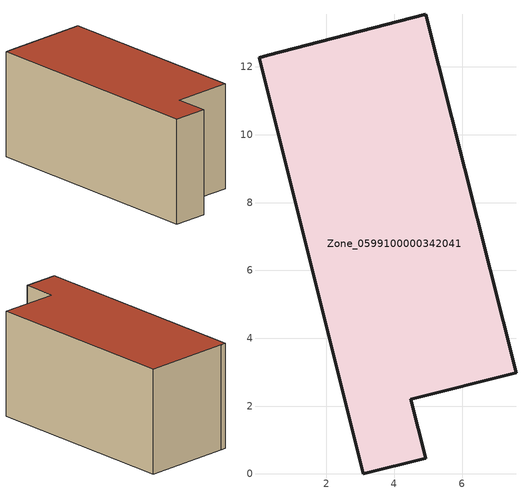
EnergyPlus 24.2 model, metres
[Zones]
Zone_0599100000342041
 floor ground (C_G): 0.01,12.28 0.27,12.34 4.93,13.56 7.59,2.98 4.48,2.21 4.92,0.46 3.08,0 z0
 wall outside (C_F): 0.01,12.28 3.08,0 4.92,0.46 4.48,2.21 7.59,2.98 4.93,13.56 0.27,12.34 0.01,12.28 z0:5.77
 roof outside (C_R): 0.27,12.34 0.01,12.28 3.08,0 4.92,0.46 4.48,2.21 7.59,2.98 4.93,13.56 z5.77
[BUILDING]
Pand.0599100000342041: North Axis=0; Terrain=City; Loads Convergence Tolerance Value=0.04; Temperature Convergence Tolerance Value=0.4; Solar Distribution=FullExterior; Maximum Number of Warmup Days=25; Minimum Number of Warmup Days=1
[Site:Location]
Rotterdam.The.Hague.AP_ZH_NLD Design_Conditions: Latitude=51.96; Longitude=4.45; Time Zone=1; Elevation=-4.5
[SITE:GROUNDTEMPERATURE:BUILDINGSURFACE]
18, 18, 18, 18, 18, 18, 18, 18, 18, 18, 18, 18
[MATERIAL] Thermal Absorptance=0.9; Solar Absorptance=0.7; Visible Absorptance=0.7
Name | Roughness | Thickness | Conductivity | Density | Specific Heat
G.TI.1992-2005 | MediumSmooth | 0.15 | 0.06 | 540 | 1210
F.TI.1992-2005 | Rough | 0.3 | 0.12 | 1920 | 840
R.TI.1992-2005 | MediumRough | 0.2 | 0.08 | 1500 | 1000
[CONSTRUCTION]
C_G: G.TI.1992-2005
C_F: F.TI.1992-2005
C_R: R.TI.1992-2005
[ZONE]
Zone_0599100000342041: Type=1; Multiplier=1; Ceiling Height=Autocalculate; Volume=Autocalculate; Floor Area=autocalculate; Part of Total Floor Area=Yes
[ZONEINFILTRATION:DESIGNFLOWRATE]
Infil_Zone_0599100000342041: Zone or ZoneList or Space or SpaceList=Zone_0599100000342041; Schedule=AlwaysOn; Design Flow Rate Calculation Method=Flow/Area; Flow Rate per Floor Area=0.0015; Constant Term Coefficient=1; Temperature Term Coefficient=0; Velocity Term Coefficient=0; Velocity Squared Term Coefficient=0
[HVACTEMPLATE:ZONE:IDEALLOADSAIRSYSTEM]
Zone_0599100000342041: Maximum Heating Supply Air Temperature=50; Minimum Cooling Supply Air Temperature=13; Maximum Heating Supply Air Humidity Ratio=0.0156; Minimum Cooling Supply Air Humidity Ratio=0.0077; Heating Limit=NoLimit; Cooling Limit=NoLimit; Dehumidification Control Type=ConstantSensibleHeatRatio; Cooling Sensible Heat Ratio=0.7; Dehumidification Setpoint=60; Humidification Control Type=None; Humidification Setpoint=30; Outdoor Air Method=None; Outdoor Air Flow Rate per Person=0.00944; Outdoor Air Flow Rate per Zone Floor Area=0; Outdoor Air Flow Rate per Zone=0; Demand Controlled Ventilation Type=None; Outdoor Air Economizer Type=NoEconomizer; Heat Recovery Type=None; Sensible Heat Recovery Effectiveness=0.7; Latent Heat Recovery Effectiveness=0.65
[ZONECONTROL:THERMOSTAT]
ThermostatControl_Zone_0599100000342041: Zone or ZoneList=Zone_0599100000342041; Control Type Schedule=DualSetpointControlType; Control 1=Thermostat_Zone_0599100000342041; Temperature Difference Between Cutout And Setpoint=0
[THERMOSTATSETPOINT:DUALSETPOINT]
Thermostat_Zone_0599100000342041: Heating Setpoint Temperature Schedule=HeatingSetpoint_Zone_0599100000342041; Cooling Setpoint Temperature Schedule=CoolingSetpoint_Zone_0599100000342041
[SCHEDULE:COMPACT]
HeatingSetpoint_Zone_0599100000342041: Through: 12/31, For: AllDays, Until: 24:00, 21
CoolingSetpoint_Zone_0599100000342041: Through: 12/31, For: AllDays, Until: 24:00, 24
DualSetpointControlType: Through: 12/31, For: AllDays, Until: 24:00, 4
AlwaysOn: Through: 12/31, For: AllDays, Until: 24:00, 1
